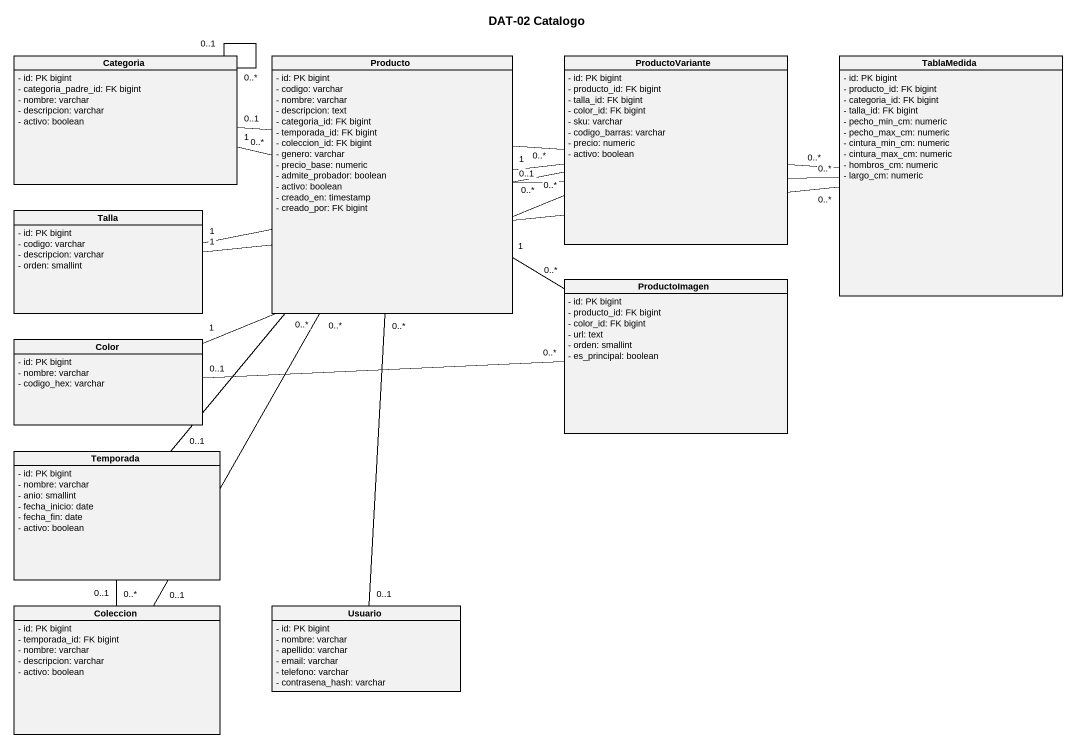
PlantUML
@startuml
title DAT-02 Catalogo
hide circle
hide empty members
skinparam classAttributeIconSize 0
class Categoria {
  - id: PK bigint
  - categoria_padre_id: FK bigint
  - nombre: varchar
  - descripcion: varchar
  - activo: boolean
}
class Producto {
  - id: PK bigint
  - codigo: varchar
  - nombre: varchar
  - descripcion: text
  - categoria_id: FK bigint
  - temporada_id: FK bigint
  - coleccion_id: FK bigint
  - genero: varchar
  - precio_base: numeric
  - admite_probador: boolean
  - activo: boolean
  - creado_en: timestamp
  - creado_por: FK bigint
}
class ProductoVariante {
  - id: PK bigint
  - producto_id: FK bigint
  - talla_id: FK bigint
  - color_id: FK bigint
  - sku: varchar
  - codigo_barras: varchar
  - precio: numeric
  - activo: boolean
}
class TablaMedida {
  - id: PK bigint
  - producto_id: FK bigint
  - categoria_id: FK bigint
  - talla_id: FK bigint
  - pecho_min_cm: numeric
  - pecho_max_cm: numeric
  - cintura_min_cm: numeric
  - cintura_max_cm: numeric
  - hombros_cm: numeric
  - largo_cm: numeric
}
class Talla {
  - id: PK bigint
  - codigo: varchar
  - descripcion: varchar
  - orden: smallint
}
class ProductoImagen {
  - id: PK bigint
  - producto_id: FK bigint
  - color_id: FK bigint
  - url: text
  - orden: smallint
  - es_principal: boolean
}
class Color {
  - id: PK bigint
  - nombre: varchar
  - codigo_hex: varchar
}
class Temporada {
  - id: PK bigint
  - nombre: varchar
  - anio: smallint
  - fecha_inicio: date
  - fecha_fin: date
  - activo: boolean
}
class Coleccion {
  - id: PK bigint
  - temporada_id: FK bigint
  - nombre: varchar
  - descripcion: varchar
  - activo: boolean
}
class Usuario {
  - id: PK bigint
  - nombre: varchar
  - apellido: varchar
  - email: varchar
  - telefono: varchar
  - contrasena_hash: varchar
}
Categoria "0..*" -- "0..1" Categoria
Producto "0..*" -left- "1" Categoria
Producto "1" -right- "0..*" ProductoVariante
Producto "0..*" -- "0..1" Temporada
Producto "0..*" -- "0..1" Coleccion
Producto "0..*" -- "0..1" Usuario
ProductoVariante "0..*" -left- "1" Talla
ProductoVariante "0..*" -left- "1" Color
TablaMedida "0..*" -left- "0..1" Categoria
TablaMedida "0..*" -left- "0..1" Producto
TablaMedida "0..*" -left- "1" Talla
ProductoImagen "0..*" -up- "1" Producto
ProductoImagen "0..*" -left- "0..1" Color
Coleccion "0..*" -up- "0..1" Temporada
@enduml
